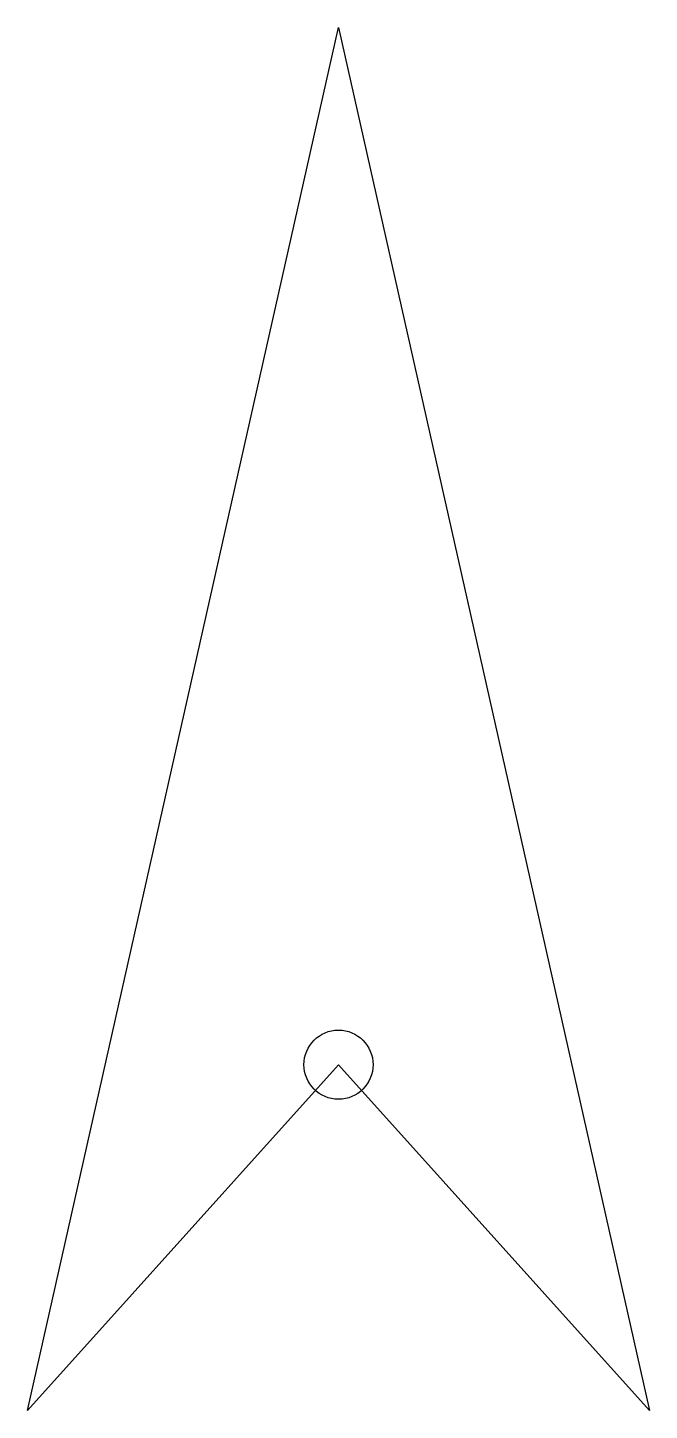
# Model space of a CAD drawing. Header units: millimetres. Extents: x -180 to 180, y -200 to 600.
import ezdxf

# ---------------------------------------------------------------- set-up
doc = ezdxf.new("R2010")
doc.units = ezdxf.units.MM

msp = doc.modelspace()

# ---------------------------------------------------------------- linework, layer by layer
msp.add_lwpolyline([(0, 600), (180, -200), (0, 0), (-180, -200)], close=True)
msp.add_circle((0, 0), 20)

doc.saveas('drawing.dxf')
